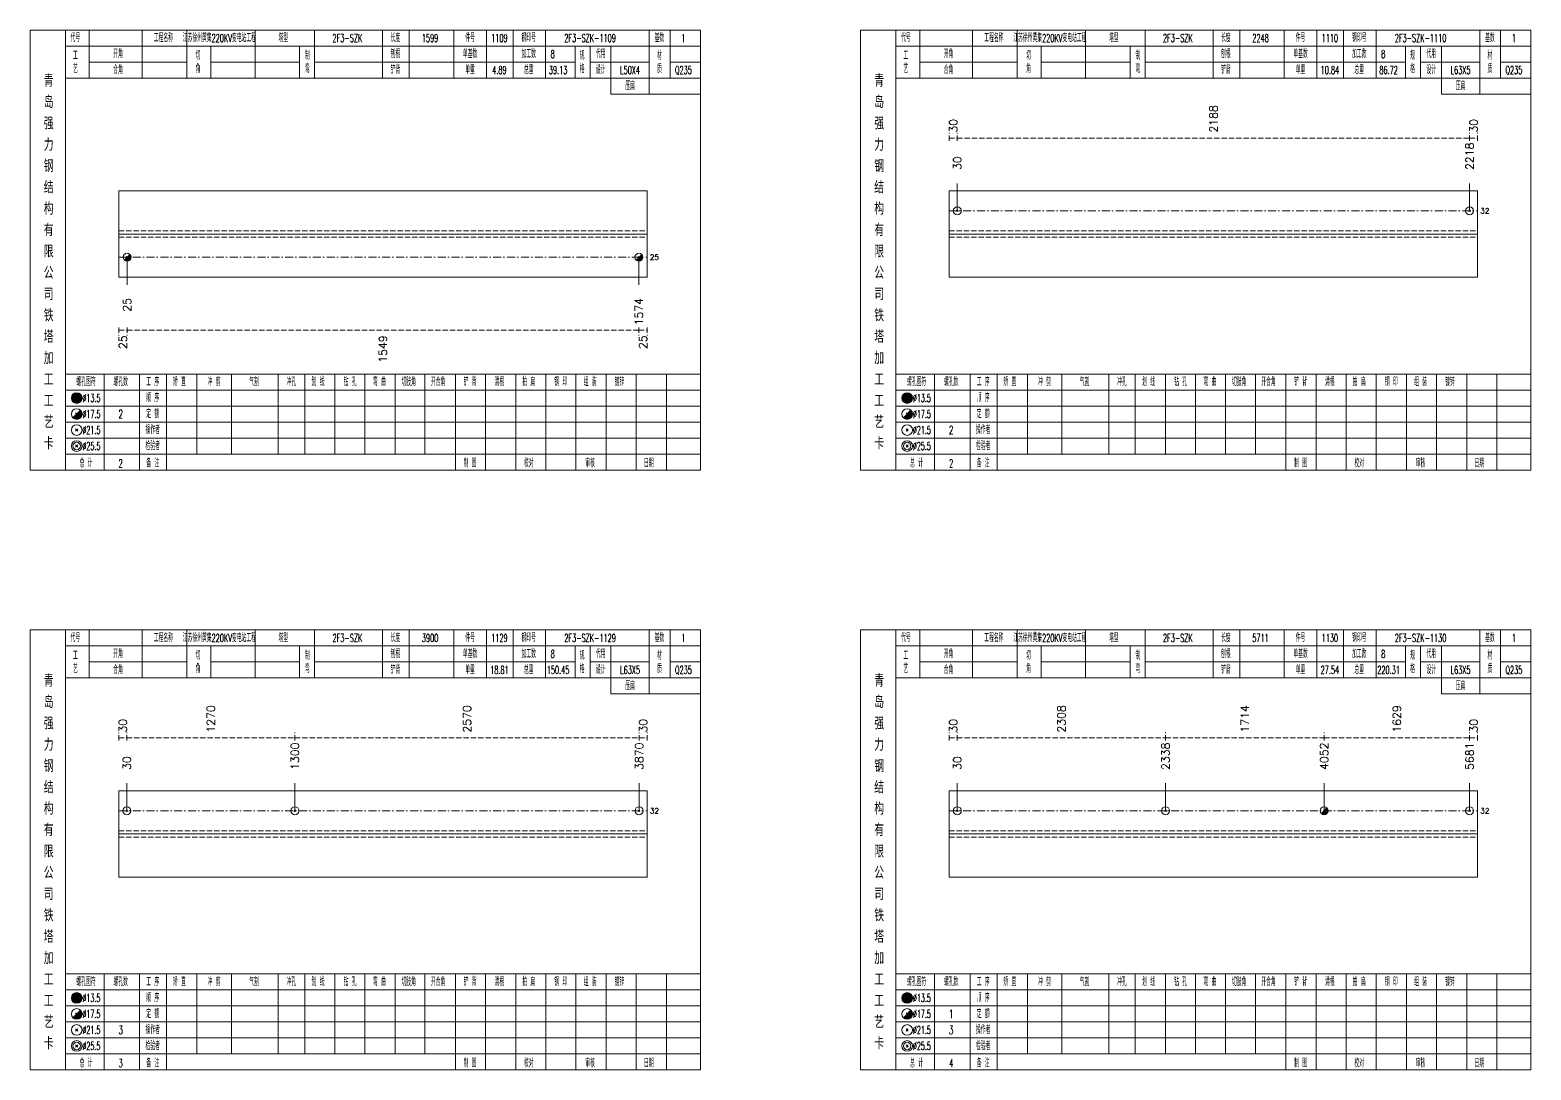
# Model space of a CAD drawing. Extents: x 0 to 4623, y -1159 to 4890.
# Drawn here: x 2814 to 3377, y -934 to -544 of the extents above; entities that cross this region are included whole.
import ezdxf
from ezdxf.enums import TextEntityAlignment as Align

# ---------------------------------------------------------------- set-up
doc = ezdxf.new("R2010")
doc.units = 0
doc.header["$MEASUREMENT"] = 0
doc.linetypes.add('一点画线', pattern=[5.2, 3, -1, 0.2, -1])
doc.linetypes.add('虚线', pattern=[2.75, 2, -0.75])
doc.layers.get('0').update_dxf_attribs({"linetype": 'CONTINUOUS', "lineweight": 25})
for name, color, linetype, lineweight in [('1', 7, 'CONTINUOUS', 25), ('4', 7, 'CONTINUOUS', 25), ('5', 7, 'CONTINUOUS', 25)]:
    doc.layers.add(name, color=color, linetype=linetype, lineweight=lineweight)
doc.styles.get("Standard").update_dxf_attribs({"font": 'simplex.shx', "width": 0.7, "height": 3, "bigfont": 'gbhzfs.shx'})

# ---------------------------------------------------------------- blocks, each defined once
blk = doc.blocks.new('孔21.5')
at = {"layer": '5', "color": 7, "linetype": 'Continuous', "lineweight": 13}
for p, q in [((-0.2, -0.2), (0.2, 0.2)), ((-0.2, 0.2), (0.2, -0.2))]:
    blk.add_line(p, q, dxfattribs=at)
blk.add_circle((0, 0), 1, dxfattribs=at)
blk = doc.blocks.new('孔17.5')
at = {"layer": '5', "color": 7, "linetype": 'Continuous', "lineweight": 13}
for p, q in [((-0.707, -0.707), (0.707, 0.707)), ((-0.2, 0.2), (0.2, -0.2))]:
    blk.add_line(p, q, dxfattribs=at)
blk.add_circle((0, 0), 1, dxfattribs=at)
for radius in [0.9, 0.8, 0.7, 0.6, 0.5, 0.4, 0.3, 0.2, 0.1]:
    blk.add_arc((0, 0), radius, 225, 45, dxfattribs=at)

msp = doc.modelspace()

# ---------------------------------------------------------------- linework, layer by layer
at = {"color": 8, "linetype": '虚线', "lineweight": 9}
for p, q in [((3159.109, -585.011), (3159.109, -582.011)), ((3159.109, -584.011), (3162.109, -584.011)), ((3162.109, -585.011), (3162.109, -582.011)), ((3162.109, -585.011), (3162.109, -582.011)), ((3162.109, -584.011), (3354.209, -584.011)), ((3354.209, -585.011), (3354.209, -582.011)), ((3354.209, -585.011), (3354.209, -582.011)), ((3354.209, -584.011), (3357.209, -584.011)), ((3357.209, -585.011), (3357.209, -582.011)), ((2847.709, -655.011), (2847.709, -658.011)), ((2847.709, -656.011), (2850.807, -656.011)), ((2850.807, -655.011), (2850.807, -658.011)), ((2850.807, -655.011), (2850.807, -658.011)), ((2850.807, -656.011), (3042.712, -656.011)), ((3042.712, -655.011), (3042.712, -658.011)), ((3042.712, -655.011), (3042.712, -658.011)), ((3042.712, -656.011), (3045.809, -656.011)), ((3045.809, -655.011), (3045.809, -658.011)), ((2847.709, -810.011), (2847.709, -807.011)), ((2847.709, -809.011), (2850.709, -809.011)), ((2850.709, -810.011), (2850.709, -807.011)), ((2850.709, -810.011), (2850.709, -807.011)), ((2850.709, -809.011), (2913.743, -809.011)), ((2913.743, -810.011), (2913.743, -807.011)), ((2913.743, -810.011), (2913.743, -807.011)), ((2913.743, -809.011), (3042.809, -809.011)), ((3042.809, -810.011), (3042.809, -807.011)), ((3042.809, -810.011), (3042.809, -807.011)), ((3042.809, -809.011), (3045.809, -809.011)), ((3045.809, -810.011), (3045.809, -807.011)), ((3159.109, -810.011), (3159.109, -807.011)), ((3159.109, -809.011), (3162.109, -809.011)), ((3162.109, -810.011), (3162.109, -807.011)), ((3162.109, -810.011), (3162.109, -807.011)), ((3162.109, -809.011), (3240.209, -809.011)), ((3240.209, -810.011), (3240.209, -807.011)), ((3240.209, -810.011), (3240.209, -807.011)), ((3240.209, -809.011), (3299.663, -809.011)), ((3299.663, -810.011), (3299.663, -807.011)), ((3299.663, -810.011), (3299.663, -807.011)), ((3299.663, -809.011), (3354.209, -809.011)), ((3354.209, -810.011), (3354.209, -807.011)), ((3354.209, -810.011), (3354.209, -807.011)), ((3354.209, -809.011), (3357.209, -809.011)), ((3357.209, -810.011), (3357.209, -807.011))]:
    msp.add_line(p, q, dxfattribs=at)
at = {"color": 7, "linetype": 'Continuous', "lineweight": 13}
for p, q in [((3162.109, -611.32), (3162.109, -601.011)), ((3354.209, -611.32), (3354.209, -601.011)), ((2850.807, -628.711), (2850.807, -639.011)), ((3042.712, -628.711), (3042.712, -639.011)), ((2850.709, -836.32), (2850.709, -826.011)), ((2913.743, -836.32), (2913.743, -826.011)), ((3042.809, -836.32), (3042.809, -826.011)), ((3162.109, -836.32), (3162.109, -826.011)), ((3240.209, -836.32), (3240.209, -826.011)), ((3299.663, -836.32), (3299.663, -826.011)), ((3354.209, -836.32), (3354.209, -826.011))]:
    msp.add_line(p, q, dxfattribs=at)
at = {"color": 7, "linetype": 'Continuous', "lineweight": 18}
for p, q in [((2847.709, -603.811), (2847.709, -636.211)), ((2847.709, -603.811), (3045.809, -603.811)), ((3045.809, -603.811), (3045.809, -636.211)), ((3159.109, -603.82), (3159.109, -636.201)), ((3159.109, -603.82), (3357.209, -603.82)), ((3357.209, -603.82), (3357.209, -636.201)), ((2847.709, -620.011), (3045.809, -620.011)), ((3159.109, -620.011), (3357.209, -620.011)), ((2847.709, -828.82), (2847.709, -861.201)), ((2847.709, -828.82), (3045.809, -828.82)), ((3045.809, -828.82), (3045.809, -861.201)), ((3159.109, -828.82), (3159.109, -861.201)), ((3159.109, -828.82), (3357.209, -828.82)), ((3357.209, -828.82), (3357.209, -861.201)), ((2847.709, -845.011), (3045.809, -845.011)), ((3159.109, -845.011), (3357.209, -845.011))]:
    msp.add_line(p, q, dxfattribs=at)
at = {"color": 3, "linetype": '一点画线', "lineweight": 13}
for p, q in [((3159.109, -611.32), (3357.209, -611.32)), ((2847.709, -628.711), (3045.809, -628.711)), ((2847.709, -836.32), (3045.809, -836.32)), ((3159.109, -836.32), (3357.209, -836.32))]:
    msp.add_line(p, q, dxfattribs=at)
at = {"color": 1, "linetype": '虚线', "lineweight": 18}
for p, q in [((2847.709, -618.811), (3045.809, -618.811)), ((3159.109, -618.82), (3357.209, -618.82)), ((2847.709, -621.211), (3045.809, -621.211)), ((3159.109, -621.201), (3357.209, -621.201)), ((2847.709, -843.82), (3045.809, -843.82)), ((3159.109, -843.82), (3357.209, -843.82)), ((2847.709, -846.201), (3045.809, -846.201)), ((3159.109, -846.201), (3357.209, -846.201))]:
    msp.add_line(p, q, dxfattribs=at)
at = {"layer": '1', "color": 7, "linetype": 'Continuous', "lineweight": 18}
for p, q in [((2847.709, -636.211), (3045.809, -636.211)), ((3159.109, -636.201), (3357.209, -636.201)), ((2847.709, -861.201), (3045.809, -861.201)), ((3159.109, -861.201), (3357.209, -861.201))]:
    msp.add_line(p, q, dxfattribs=at)
at = {"layer": '4', "color": 1, "linetype": 'Continuous', "lineweight": 18}
for p, q in [((2827.709, -708.511), (2827.709, -543.511)), ((2836.609, -561.511), (2836.609, -543.511)), ((2856.409, -561.511), (2856.409, -543.511)), ((2873.209, -561.511), (2873.209, -543.511)), ((2898.809, -561.511), (2898.809, -543.511)), ((2921.109, -561.511), (2921.109, -543.511)), ((2946.609, -561.511), (2946.609, -543.511)), ((2956.609, -561.511), (2956.609, -543.511)), ((2973.309, -561.511), (2973.309, -543.511)), ((2985.509, -561.511), (2985.509, -543.511)), ((2995.509, -561.511), (2995.509, -543.511)), ((3007.709, -561.511), (3007.709, -543.511)), ((3046.609, -567.511), (3046.609, -543.511)), ((3054.409, -561.511), (3054.409, -543.511)), ((3139.109, -708.511), (3139.109, -543.511)), ((3148.009, -561.511), (3148.009, -543.511)), ((3167.809, -561.511), (3167.809, -543.511)), ((3184.609, -561.511), (3184.609, -543.511)), ((3210.209, -561.511), (3210.209, -543.511)), ((3232.509, -561.511), (3232.509, -543.511)), ((3258.009, -561.511), (3258.009, -543.511)), ((3268.009, -561.511), (3268.009, -543.511)), ((3284.709, -561.511), (3284.709, -543.511)), ((3296.909, -561.511), (3296.909, -543.511)), ((3306.909, -561.511), (3306.909, -543.511)), ((3319.109, -561.511), (3319.109, -543.511)), ((3358.009, -567.511), (3358.009, -543.511)), ((3365.809, -561.511), (3365.809, -543.511)), ((2827.709, -549.511), (3065.809, -549.511)), ((2882.209, -561.511), (2882.209, -549.511)), ((2915.509, -561.511), (2915.509, -549.511)), ((3018.809, -561.511), (3018.809, -549.511)), ((3024.409, -561.511), (3024.409, -549.511)), ((3032.209, -567.511), (3032.209, -549.511)), ((3139.109, -549.511), (3377.209, -549.511)), ((3193.609, -561.511), (3193.609, -549.511)), ((3226.909, -561.511), (3226.909, -549.511)), ((3330.209, -561.511), (3330.209, -549.511)), ((3335.809, -561.511), (3335.809, -549.511)), ((3343.609, -567.511), (3343.609, -549.511)), ((2836.609, -555.511), (2873.209, -555.511)), ((2882.209, -555.511), (2915.509, -555.511)), ((2921.109, -555.511), (3018.809, -555.511)), ((3024.409, -555.511), (3046.609, -555.511)), ((3054.409, -555.511), (3065.809, -555.511)), ((3148.009, -555.511), (3184.609, -555.511)), ((3193.609, -555.511), (3226.909, -555.511)), ((3232.509, -555.511), (3330.209, -555.511)), ((3335.809, -555.511), (3358.009, -555.511)), ((3365.809, -555.511), (3377.209, -555.511)), ((2827.709, -561.511), (3065.809, -561.511)), ((3139.109, -561.511), (3377.209, -561.511)), ((3032.209, -567.511), (3065.809, -567.511)), ((3343.609, -567.511), (3377.209, -567.511)), ((2827.709, -672.511), (3065.809, -672.511)), ((2842.209, -708.511), (2842.209, -672.511)), ((2855.509, -708.511), (2855.509, -672.511)), ((2865.609, -708.511), (2865.609, -672.511)), ((2877.009, -702.511), (2877.009, -672.511)), ((2889.909, -702.511), (2889.909, -672.511)), ((2907.509, -702.511), (2907.509, -672.511)), ((2917.409, -702.511), (2917.409, -672.511)), ((2928.709, -702.511), (2928.709, -672.511)), ((2940.009, -702.511), (2940.009, -672.511)), ((2951.309, -702.511), (2951.309, -672.511)), ((2962.509, -702.511), (2962.509, -672.511)), ((2973.909, -702.511), (2973.909, -672.511)), ((2985.209, -702.511), (2985.209, -672.511)), ((2996.509, -702.511), (2996.509, -672.511)), ((3007.809, -702.511), (3007.809, -672.511)), ((3019.109, -702.511), (3019.109, -672.511)), ((3030.409, -702.511), (3030.409, -672.511)), ((3041.709, -702.511), (3041.709, -672.511)), ((3053.009, -702.511), (3053.009, -672.511)), ((3139.109, -672.511), (3377.209, -672.511)), ((3153.609, -708.511), (3153.609, -672.511)), ((3166.909, -708.511), (3166.909, -672.511)), ((3177.009, -708.511), (3177.009, -672.511)), ((3188.409, -702.511), (3188.409, -672.511)), ((3201.309, -702.511), (3201.309, -672.511)), ((3218.909, -702.511), (3218.909, -672.511)), ((3228.809, -702.511), (3228.809, -672.511)), ((3240.109, -702.511), (3240.109, -672.511)), ((3251.409, -702.511), (3251.409, -672.511)), ((3262.709, -702.511), (3262.709, -672.511)), ((3273.909, -702.511), (3273.909, -672.511)), ((3285.309, -702.511), (3285.309, -672.511)), ((3296.609, -702.511), (3296.609, -672.511)), ((3307.909, -702.511), (3307.909, -672.511)), ((3319.209, -702.511), (3319.209, -672.511)), ((3330.509, -702.511), (3330.509, -672.511)), ((3341.809, -702.511), (3341.809, -672.511)), ((3353.109, -702.511), (3353.109, -672.511)), ((3364.409, -702.511), (3364.409, -672.511)), ((2827.709, -678.511), (3065.809, -678.511)), ((3139.109, -678.511), (3377.209, -678.511)), ((2827.709, -684.511), (3065.809, -684.511)), ((3139.109, -684.511), (3377.209, -684.511)), ((2827.709, -690.511), (3065.809, -690.511)), ((3139.109, -690.511), (3377.209, -690.511)), ((2827.709, -696.511), (3065.809, -696.511)), ((3139.109, -696.511), (3377.209, -696.511)), ((2827.709, -702.511), (3065.809, -702.511)), ((2973.909, -708.511), (2973.909, -702.511)), ((2985.209, -708.511), (2985.209, -702.511)), ((2996.509, -708.511), (2996.509, -702.511)), ((3007.809, -708.511), (3007.809, -702.511)), ((3019.109, -708.511), (3019.109, -702.511)), ((3030.409, -708.511), (3030.409, -702.511)), ((3041.709, -708.511), (3041.709, -702.511)), ((3053.009, -708.511), (3053.009, -702.511)), ((3139.109, -702.511), (3377.209, -702.511)), ((3285.309, -708.511), (3285.309, -702.511)), ((3296.609, -708.511), (3296.609, -702.511)), ((3307.909, -708.511), (3307.909, -702.511)), ((3319.209, -708.511), (3319.209, -702.511)), ((3330.509, -708.511), (3330.509, -702.511)), ((3341.809, -708.511), (3341.809, -702.511)), ((3353.109, -708.511), (3353.109, -702.511)), ((3364.409, -708.511), (3364.409, -702.511)), ((2827.709, -933.511), (2827.709, -768.511)), ((2836.609, -786.511), (2836.609, -768.511)), ((2856.409, -786.511), (2856.409, -768.511)), ((2873.209, -786.511), (2873.209, -768.511)), ((2898.809, -786.511), (2898.809, -768.511)), ((2921.109, -786.511), (2921.109, -768.511)), ((2946.609, -786.511), (2946.609, -768.511)), ((2956.609, -786.511), (2956.609, -768.511)), ((2973.309, -786.511), (2973.309, -768.511)), ((2985.509, -786.511), (2985.509, -768.511)), ((2995.509, -786.511), (2995.509, -768.511)), ((3007.709, -786.511), (3007.709, -768.511)), ((3046.609, -792.511), (3046.609, -768.511)), ((3054.409, -786.511), (3054.409, -768.511)), ((3139.109, -933.511), (3139.109, -768.511)), ((3148.009, -786.511), (3148.009, -768.511)), ((3167.809, -786.511), (3167.809, -768.511)), ((3184.609, -786.511), (3184.609, -768.511)), ((3210.209, -786.511), (3210.209, -768.511)), ((3232.509, -786.511), (3232.509, -768.511)), ((3258.009, -786.511), (3258.009, -768.511)), ((3268.009, -786.511), (3268.009, -768.511)), ((3284.709, -786.511), (3284.709, -768.511)), ((3296.909, -786.511), (3296.909, -768.511)), ((3306.909, -786.511), (3306.909, -768.511)), ((3319.109, -786.511), (3319.109, -768.511)), ((3358.009, -792.511), (3358.009, -768.511)), ((3365.809, -786.511), (3365.809, -768.511)), ((2827.709, -774.511), (3065.809, -774.511)), ((2882.209, -786.511), (2882.209, -774.511)), ((2915.509, -786.511), (2915.509, -774.511)), ((3018.809, -786.511), (3018.809, -774.511)), ((3024.409, -786.511), (3024.409, -774.511)), ((3032.209, -792.511), (3032.209, -774.511)), ((3139.109, -774.511), (3377.209, -774.511)), ((3193.609, -786.511), (3193.609, -774.511)), ((3226.909, -786.511), (3226.909, -774.511)), ((3330.209, -786.511), (3330.209, -774.511)), ((3335.809, -786.511), (3335.809, -774.511)), ((3343.609, -792.511), (3343.609, -774.511)), ((2836.609, -780.511), (2873.209, -780.511)), ((2882.209, -780.511), (2915.509, -780.511)), ((2921.109, -780.511), (3018.809, -780.511)), ((3024.409, -780.511), (3046.609, -780.511)), ((3054.409, -780.511), (3065.809, -780.511)), ((3148.009, -780.511), (3184.609, -780.511)), ((3193.609, -780.511), (3226.909, -780.511)), ((3232.509, -780.511), (3330.209, -780.511)), ((3335.809, -780.511), (3358.009, -780.511)), ((3365.809, -780.511), (3377.209, -780.511)), ((2827.709, -786.511), (3065.809, -786.511)), ((3139.109, -786.511), (3377.209, -786.511)), ((3032.209, -792.511), (3065.809, -792.511)), ((3343.609, -792.511), (3377.209, -792.511)), ((2827.709, -897.511), (3065.809, -897.511)), ((2842.209, -933.511), (2842.209, -897.511)), ((2855.509, -933.511), (2855.509, -897.511)), ((2865.609, -933.511), (2865.609, -897.511)), ((2877.009, -927.511), (2877.009, -897.511)), ((2889.909, -927.511), (2889.909, -897.511)), ((2907.509, -927.511), (2907.509, -897.511)), ((2917.409, -927.511), (2917.409, -897.511)), ((2928.709, -927.511), (2928.709, -897.511)), ((2940.009, -927.511), (2940.009, -897.511)), ((2951.309, -927.511), (2951.309, -897.511)), ((2962.509, -927.511), (2962.509, -897.511)), ((2973.909, -927.511), (2973.909, -897.511)), ((2985.209, -927.511), (2985.209, -897.511)), ((2996.509, -927.511), (2996.509, -897.511)), ((3007.809, -927.511), (3007.809, -897.511)), ((3019.109, -927.511), (3019.109, -897.511)), ((3030.409, -927.511), (3030.409, -897.511)), ((3041.709, -927.511), (3041.709, -897.511)), ((3053.009, -927.511), (3053.009, -897.511)), ((3139.109, -897.511), (3377.209, -897.511)), ((3153.609, -933.511), (3153.609, -897.511)), ((3166.909, -933.511), (3166.909, -897.511)), ((3177.009, -933.511), (3177.009, -897.511)), ((3188.409, -927.511), (3188.409, -897.511)), ((3201.309, -927.511), (3201.309, -897.511)), ((3218.909, -927.511), (3218.909, -897.511)), ((3228.809, -927.511), (3228.809, -897.511)), ((3240.109, -927.511), (3240.109, -897.511)), ((3251.409, -927.511), (3251.409, -897.511)), ((3262.709, -927.511), (3262.709, -897.511)), ((3273.909, -927.511), (3273.909, -897.511)), ((3285.309, -927.511), (3285.309, -897.511)), ((3296.609, -927.511), (3296.609, -897.511)), ((3307.909, -927.511), (3307.909, -897.511)), ((3319.209, -927.511), (3319.209, -897.511)), ((3330.509, -927.511), (3330.509, -897.511)), ((3341.809, -927.511), (3341.809, -897.511)), ((3353.109, -927.511), (3353.109, -897.511)), ((3364.409, -927.511), (3364.409, -897.511)), ((2827.709, -903.511), (3065.809, -903.511)), ((3139.109, -903.511), (3377.209, -903.511)), ((2827.709, -909.511), (3065.809, -909.511)), ((3139.109, -909.511), (3377.209, -909.511)), ((2827.709, -915.511), (3065.809, -915.511)), ((3139.109, -915.511), (3377.209, -915.511)), ((2827.709, -921.511), (3065.809, -921.511)), ((3139.109, -921.511), (3377.209, -921.511)), ((2827.709, -927.511), (3065.809, -927.511)), ((2973.909, -933.511), (2973.909, -927.511)), ((2985.209, -933.511), (2985.209, -927.511)), ((2996.509, -933.511), (2996.509, -927.511)), ((3007.809, -933.511), (3007.809, -927.511)), ((3019.109, -933.511), (3019.109, -927.511)), ((3030.409, -933.511), (3030.409, -927.511)), ((3041.709, -933.511), (3041.709, -927.511)), ((3053.009, -933.511), (3053.009, -927.511)), ((3139.109, -927.511), (3377.209, -927.511)), ((3285.309, -933.511), (3285.309, -927.511)), ((3296.609, -933.511), (3296.609, -927.511)), ((3307.909, -933.511), (3307.909, -927.511)), ((3319.209, -933.511), (3319.209, -927.511)), ((3330.509, -933.511), (3330.509, -927.511)), ((3341.809, -933.511), (3341.809, -927.511)), ((3353.109, -933.511), (3353.109, -927.511)), ((3364.409, -933.511), (3364.409, -927.511))]:
    msp.add_line(p, q, dxfattribs=at)
at = {"layer": '4', "color": 7, "linetype": 'Continuous', "lineweight": 13}
for p, q in [((2830.495, -688.925), (2833.323, -686.097)), ((2831.709, -681.711), (2832.109, -681.311)), ((2832.109, -681.711), (2831.709, -681.311)), ((3141.895, -688.925), (3144.723, -686.097)), ((3143.109, -681.711), (3143.509, -681.311)), ((3143.509, -681.711), (3143.109, -681.311)), ((2831.509, -687.111), (2832.309, -687.911)), ((3142.909, -687.111), (3143.709, -687.911)), ((2831.509, -693.911), (2832.309, -693.111)), ((2831.509, -693.111), (2832.309, -693.911)), ((3142.909, -693.911), (3143.709, -693.111)), ((3142.909, -693.111), (3143.709, -693.911)), ((2831.509, -699.911), (2832.309, -699.111)), ((2831.509, -699.111), (2832.309, -699.911)), ((3142.909, -699.911), (3143.709, -699.111)), ((3142.909, -699.111), (3143.709, -699.911)), ((2830.495, -913.925), (2833.323, -911.097)), ((2831.709, -906.711), (2832.109, -906.311)), ((2832.109, -906.711), (2831.709, -906.311)), ((3141.895, -913.925), (3144.723, -911.097)), ((3143.109, -906.711), (3143.509, -906.311)), ((3143.509, -906.711), (3143.109, -906.311)), ((2831.509, -912.111), (2832.309, -912.911)), ((3142.909, -912.111), (3143.709, -912.911)), ((2831.509, -918.911), (2832.309, -918.111)), ((2831.509, -918.111), (2832.309, -918.911)), ((3142.909, -918.911), (3143.709, -918.111)), ((3142.909, -918.111), (3143.709, -918.911)), ((2831.509, -924.911), (2832.309, -924.111)), ((2831.509, -924.111), (2832.309, -924.911)), ((3142.909, -924.911), (3143.709, -924.111)), ((3142.909, -924.111), (3143.709, -924.911))]:
    msp.add_line(p, q, dxfattribs=at)
at = {"layer": '4', "color": 1, "linetype": 'Continuous', "lineweight": 18}
for points in [[(2814.409, -543.511), (2814.409, -708.511), (3065.809, -708.511), (3065.809, -543.511)], [(3125.809, -543.511), (3125.809, -708.511), (3377.209, -708.511), (3377.209, -543.511)], [(2814.409, -768.511), (2814.409, -933.511), (3065.809, -933.511), (3065.809, -768.511)], [(3125.809, -768.511), (3125.809, -933.511), (3377.209, -933.511), (3377.209, -768.511)]]:
    msp.add_lwpolyline(points, close=True, dxfattribs=at)
at = {"layer": '4', "color": 7, "linetype": 'Continuous', "lineweight": 13}
for centre, radius in [((2831.909, -681.511), 2), ((2831.909, -681.511), 1.8), ((2831.909, -681.511), 1.6), ((2831.909, -681.511), 1.4), ((2831.909, -681.511), 1.2), ((2831.909, -681.511), 1), ((2831.909, -681.511), 0.8), ((2831.909, -681.511), 0.6), ((3143.309, -681.511), 2), ((3143.309, -681.511), 1.8), ((3143.309, -681.511), 1.6), ((3143.309, -681.511), 1.4), ((3143.309, -681.511), 1.2), ((3143.309, -681.511), 1), ((3143.309, -681.511), 0.8), ((3143.309, -681.511), 0.6), ((2831.909, -687.511), 2), ((2831.909, -681.511), 0.4), ((2831.909, -681.511), 0.2), ((3143.309, -687.511), 2), ((3143.309, -681.511), 0.4), ((3143.309, -681.511), 0.2), ((2831.909, -693.511), 2), ((3143.309, -693.511), 2), ((2831.909, -699.511), 2), ((3143.309, -699.511), 2), ((2831.909, -699.511), 1.4), ((3143.309, -699.511), 1.4), ((2831.909, -906.511), 2), ((2831.909, -906.511), 1.8), ((2831.909, -906.511), 1.6), ((2831.909, -906.511), 1.4), ((2831.909, -906.511), 1.2), ((2831.909, -906.511), 1), ((2831.909, -906.511), 0.8), ((2831.909, -906.511), 0.6), ((3143.309, -906.511), 2), ((3143.309, -906.511), 1.8), ((3143.309, -906.511), 1.6), ((3143.309, -906.511), 1.4), ((3143.309, -906.511), 1.2), ((3143.309, -906.511), 1), ((3143.309, -906.511), 0.8), ((3143.309, -906.511), 0.6), ((2831.909, -912.511), 2), ((2831.909, -906.511), 0.4), ((2831.909, -906.511), 0.2), ((3143.309, -912.511), 2), ((3143.309, -906.511), 0.4), ((3143.309, -906.511), 0.2), ((2831.909, -918.511), 2), ((3143.309, -918.511), 2), ((2831.909, -924.511), 2), ((3143.309, -924.511), 2), ((2831.909, -924.511), 1.4), ((3143.309, -924.511), 1.4)]:
    msp.add_circle(centre, radius, dxfattribs=at)
for centre, radius in [((2831.909, -687.511), 1.8), ((2831.909, -687.511), 1.6), ((2831.909, -687.511), 1.4), ((3143.309, -687.511), 1.8), ((3143.309, -687.511), 1.6), ((3143.309, -687.511), 1.4), ((2831.909, -687.511), 1.2), ((2831.909, -687.511), 1), ((2831.909, -687.511), 0.8), ((2831.909, -687.511), 0.6), ((2831.909, -687.511), 0.4), ((2831.909, -687.511), 0.2), ((3143.309, -687.511), 1.2), ((3143.309, -687.511), 1), ((3143.309, -687.511), 0.8), ((3143.309, -687.511), 0.6), ((3143.309, -687.511), 0.4), ((3143.309, -687.511), 0.2), ((2831.909, -912.511), 1.8), ((2831.909, -912.511), 1.6), ((2831.909, -912.511), 1.4), ((2831.909, -912.511), 1.2), ((3143.309, -912.511), 1.8), ((3143.309, -912.511), 1.6), ((3143.309, -912.511), 1.4), ((3143.309, -912.511), 1.2), ((2831.909, -912.511), 1), ((2831.909, -912.511), 0.8), ((2831.909, -912.511), 0.6), ((2831.909, -912.511), 0.4), ((2831.909, -912.511), 0.2), ((3143.309, -912.511), 1), ((3143.309, -912.511), 0.8), ((3143.309, -912.511), 0.6), ((3143.309, -912.511), 0.4), ((3143.309, -912.511), 0.2)]:
    msp.add_arc(centre, radius, 225, 45, dxfattribs=at)

# ---------------------------------------------------------------- block references
at = {"color": 7, "linetype": 'Continuous', "lineweight": 13, "xscale": 1.5, "yscale": 1.5, "zscale": 1.5}
for name, p in [('孔21.5', (3162.109, -611.32)), ('孔21.5', (3354.209, -611.32)), ('孔21.5', (2850.709, -836.32)), ('孔21.5', (2913.743, -836.32)), ('孔21.5', (3042.809, -836.32)), ('孔21.5', (3162.109, -836.32)), ('孔21.5', (3240.209, -836.32)), ('孔17.5', (3299.663, -836.32)), ('孔21.5', (3354.209, -836.32))]:
    msp.add_blockref(name, p, dxfattribs=at)
at = {"layer": '1', "color": 7, "linetype": 'Continuous', "lineweight": 13, "xscale": 1.5, "yscale": 1.5, "zscale": 1.5}
for p in [(2850.807, -628.711), (3042.712, -628.711)]:
    msp.add_blockref('孔17.5', p, dxfattribs=at)

# ---------------------------------------------------------------- texts
at = {"color": 8, "linetype": 'Continuous', "lineweight": 9}
for s, p in [('2188', (3258.159, -582.011)), ('30', (3160.609, -582.011)), ('30', (3355.709, -582.011)), ('1270', (2882.226, -807.011)), ('2570', (2978.276, -807.011)), ('2308', (3201.159, -807.011)), ('1714', (3269.936, -807.011)), ('1629', (3326.936, -807.011)), ('30', (2849.209, -807.011)), ('30', (3044.309, -807.011)), ('30', (3160.609, -807.011)), ('30', (3355.709, -807.011))]:
    msp.add_text(s, height=3, rotation=90, dxfattribs=at).set_placement(p, align=Align.MIDDLE_LEFT)
at = {"color": 7, "linetype": 'Continuous', "lineweight": 13}
for s, p in [('2218', (3354.209, -596.011)), ('30', (3162.109, -596.011)), ('1300', (2913.743, -821.011)), ('3870', (3042.809, -821.011)), ('2338', (3240.209, -821.011)), ('4052', (3299.663, -821.011)), ('5681', (3354.209, -821.011)), ('30', (2850.709, -821.011)), ('30', (3162.109, -821.011))]:
    msp.add_text(s, height=3, rotation=90, dxfattribs=at).set_placement(p, align=Align.MIDDLE_LEFT)
for s, p in [('32', (3358.209, -611.32)), ('25', (3046.809, -628.711)), ('32', (3046.809, -836.32)), ('32', (3358.209, -836.32))]:
    msp.add_text(s, height=2, dxfattribs=at).set_placement(p, align=Align.MIDDLE_LEFT)
at = {"color": 8, "linetype": 'Continuous', "lineweight": 9}
for s, p in [('25', (2849.258, -658.011)), ('25', (3044.261, -658.011)), ('1549', (2946.759, -658.011))]:
    msp.add_text(s, height=3, rotation=90, dxfattribs=at).set_placement(p, align=Align.MIDDLE_RIGHT)
at = {"layer": '1', "color": 7, "linetype": 'Continuous', "lineweight": 13}
for s, p in [('25', (2850.807, -644.011)), ('1574', (3042.712, -644.011))]:
    msp.add_text(s, height=3, rotation=90, dxfattribs=at).set_placement(p, align=Align.MIDDLE_RIGHT)
at = {"layer": '4', "color": 1, "linetype": 'Continuous', "lineweight": 13}
for s, height, width, p in [('代号', 3, 0.6, (2831.409, -546.511)), ('工程名称', 3, 0.6, (2864.409, -546.511)), ('江苏徐州黄集220KV变电站工程', 3, 0.6, (2885.409, -546.511)), ('塔型', 3, 0.6, (2909.409, -546.511)), ('2F3-SZK', 3, 0.6, (2933.409, -546.511)), ('长度', 3, 0.6, (2951.409, -546.511)), ('1599', 3, 0.6, (2964.409, -546.511)), ('件号', 3, 0.6, (2979.409, -546.511)), ('1109', 3, 0.6, (2990.409, -546.511)), ('钢印号', 3, 0.6, (3001.409, -546.511)), ('2F3-SZK-1109', 3, 0.6, (3024.409, -546.511)), ('基数', 3, 0.6, (3050.409, -546.511)), ('1', 3, 0.6, (3059.409, -546.511)), ('代号', 3, 0.6, (3142.809, -546.511)), ('工程名称', 3, 0.6, (3175.809, -546.511)), ('江苏徐州黄集220KV变电站工程', 3, 0.6, (3196.809, -546.511)), ('塔型', 3, 0.6, (3220.809, -546.511)), ('2F3-SZK', 3, 0.6, (3244.809, -546.511)), ('长度', 3, 0.6, (3262.809, -546.511)), ('2248', 3, 0.6, (3275.809, -546.511)), ('件号', 3, 0.6, (3290.809, -546.511)), ('1110', 3, 0.6, (3301.809, -546.511)), ('钢印号', 3, 0.6, (3312.809, -546.511)), ('2F3-SZK-1110', 3, 0.6, (3335.809, -546.511)), ('基数', 3, 0.6, (3361.809, -546.511)), ('1', 3, 0.6, (3370.809, -546.511)), ('开角', 3, 0.6, (2847.409, -552.511)), ('切', 3, 0.6, (2877.409, -553.111)), ('制', 3, 0.6, (2918.409, -553.111)), ('刨根', 3, 0.6, (2951.409, -552.511)), ('单基数', 3, 0.6, (2979.409, -552.511)), ('加工数', 3, 0.6, (3001.409, -552.511)), ('8', 3, 0.6, (3010.409, -552.511)), ('规', 3, 0.6, (3021.409, -553.111)), ('代用', 3, 0.6, (3028.409, -552.511)), ('材', 3, 0.6, (3050.409, -553.111)), ('开角', 3, 0.6, (3158.809, -552.511)), ('切', 3, 0.6, (3188.809, -553.111)), ('制', 3, 0.6, (3229.809, -553.111)), ('刨根', 3, 0.6, (3262.809, -552.511)), ('单基数', 3, 0.6, (3290.809, -552.511)), ('加工数', 3, 0.6, (3312.809, -552.511)), ('8', 3, 0.6, (3321.809, -552.511)), ('规', 3, 0.6, (3332.809, -553.111)), ('代用', 3, 0.6, (3339.809, -552.511)), ('材', 3, 0.6, (3361.809, -553.111)), ('工', 3, 0.6, (2831.409, -553.111)), ('艺', 3, 0.6, (2831.409, -558.111)), ('合角', 3, 0.6, (2847.409, -558.511)), ('角', 3, 0.6, (2877.409, -558.111)), ('弯', 3, 0.6, (2918.409, -558.111)), ('铲背', 3, 0.6, (2951.409, -558.511)), ('单重', 3, 0.6, (2979.409, -558.511)), ('4.89', 3, 0.6, (2990.409, -558.511)), ('总重', 3, 0.6, (3001.409, -558.511)), ('39.13', 3, 0.6, (3012.409, -558.511)), ('格', 3, 0.6, (3021.409, -558.111)), ('设计', 3, 0.6, (3028.409, -558.511)), ('L50X4', 3, 0.6, (3039.409, -558.511)), ('质', 3, 0.6, (3050.409, -558.111)), ('Q235', 3, 0.6, (3059.409, -558.511)), ('工', 3, 0.6, (3142.809, -553.111)), ('艺', 3, 0.6, (3142.809, -558.111)), ('合角', 3, 0.6, (3158.809, -558.511)), ('角', 3, 0.6, (3188.809, -558.111)), ('弯', 3, 0.6, (3229.809, -558.111)), ('铲背', 3, 0.6, (3262.809, -558.511)), ('单重', 3, 0.6, (3290.809, -558.511)), ('10.84', 3, 0.6, (3301.809, -558.511)), ('总重', 3, 0.6, (3312.809, -558.511)), ('86.72', 3, 0.6, (3323.809, -558.511)), ('格', 3, 0.6, (3332.809, -558.111)), ('设计', 3, 0.6, (3339.809, -558.511)), ('L63X5', 3, 0.6, (3350.809, -558.511)), ('质', 3, 0.6, (3361.809, -558.111)), ('Q235', 3, 0.6, (3370.809, -558.511)), ('青', 4.6, 0.8, (2821.409, -562.511)), ('压扁', 3, 0.6, (3039.409, -564.511)), ('青', 4.6, 0.8, (3132.809, -562.511)), ('压扁', 3, 0.6, (3350.809, -564.511)), ('岛', 4.6, 0.8, (2821.409, -570.511)), ('岛', 4.6, 0.8, (3132.809, -570.511)), ('强', 4.6, 0.8, (2821.409, -578.511)), ('强', 4.6, 0.8, (3132.809, -578.511)), ('力', 4.6, 0.8, (2821.409, -586.511)), ('力', 4.6, 0.8, (3132.809, -586.511)), ('钢', 4.6, 0.8, (2821.409, -594.511)), ('钢', 4.6, 0.8, (3132.809, -594.511)), ('结', 4.6, 0.8, (2821.409, -602.511)), ('结', 4.6, 0.8, (3132.809, -602.511)), ('构', 4.6, 0.8, (2821.409, -610.511)), ('构', 4.6, 0.8, (3132.809, -610.511)), ('有', 4.6, 0.8, (2821.409, -618.511)), ('有', 4.6, 0.8, (3132.809, -618.511)), ('限', 4.6, 0.8, (2821.409, -626.511)), ('限', 4.6, 0.8, (3132.809, -626.511)), ('公', 4.6, 0.8, (2821.409, -634.511)), ('公', 4.6, 0.8, (3132.809, -634.511)), ('司', 4.6, 0.8, (2821.409, -642.511)), ('司', 4.6, 0.8, (3132.809, -642.511)), ('铁', 4.6, 0.8, (2821.409, -650.511)), ('铁', 4.6, 0.8, (3132.809, -650.511)), ('塔', 4.6, 0.8, (2821.409, -658.511)), ('塔', 4.6, 0.8, (3132.809, -658.511)), ('加', 4.6, 0.8, (2821.409, -666.511)), ('加', 4.6, 0.8, (3132.809, -666.511)), ('工', 4.6, 0.8, (2821.409, -674.511)), ('螺孔图符', 3, 0.6, (2835.409, -675.511)), ('螺孔数', 3, 0.6, (2848.409, -675.511)), ('工 序', 3, 0.6, (2860.409, -675.511)), ('矫 直', 3, 0.6, (2870.409, -675.511)), ('冲 剪', 3, 0.6, (2883.409, -675.511)), ('气割', 3, 0.6, (2898.409, -675.511)), ('冲孔', 3, 0.6, (2912.409, -675.511)), ('划 线', 3, 0.6, (2922.409, -675.511)), ('钻 孔', 3, 0.6, (2934.409, -675.511)), ('弯 曲', 3, 0.6, (2945.409, -675.511)), ('切肢角', 3, 0.6, (2956.409, -675.511)), ('开合角', 3, 0.6, (2967.409, -675.511)), ('铲 背', 3, 0.6, (2979.409, -675.511)), ('清根', 3, 0.6, (2990.409, -675.511)), ('拍 扁', 3, 0.6, (3001.409, -675.511)), ('钢 印', 3, 0.6, (3013.409, -675.511)), ('组 装', 3, 0.6, (3024.409, -675.511)), ('镀锌', 3, 0.6, (3035.409, -675.511)), ('工', 4.6, 0.8, (3132.809, -674.511)), ('螺孔图符', 3, 0.6, (3146.809, -675.511)), ('螺孔数', 3, 0.6, (3159.809, -675.511)), ('工 序', 3, 0.6, (3171.809, -675.511)), ('矫 直', 3, 0.6, (3181.809, -675.511)), ('冲 剪', 3, 0.6, (3194.809, -675.511)), ('气割', 3, 0.6, (3209.809, -675.511)), ('冲孔', 3, 0.6, (3223.809, -675.511)), ('划 线', 3, 0.6, (3233.809, -675.511)), ('钻 孔', 3, 0.6, (3245.809, -675.511)), ('弯 曲', 3, 0.6, (3256.809, -675.511)), ('切肢角', 3, 0.6, (3267.809, -675.511)), ('开合角', 3, 0.6, (3278.809, -675.511)), ('铲 背', 3, 0.6, (3290.809, -675.511)), ('清根', 3, 0.6, (3301.809, -675.511)), ('拍 扁', 3, 0.6, (3312.809, -675.511)), ('钢 印', 3, 0.6, (3324.809, -675.511)), ('组 装', 3, 0.6, (3335.809, -675.511)), ('镀锌', 3, 0.6, (3346.809, -675.511)), ('工', 4.6, 0.8, (2821.409, -682.511)), ('%%C13.5', 3, 0.5, (2837.409, -681.511)), ('顺 序', 3, 0.6, (2860.409, -681.511)), ('工', 4.6, 0.8, (3132.809, -682.511)), ('%%C13.5', 3, 0.5, (3148.809, -681.511)), ('顺 序', 3, 0.6, (3171.809, -681.511)), ('%%C17.5', 3, 0.5, (2837.409, -687.511)), ('2', 3.2, 0.6, (2848.409, -687.511)), ('定 额', 3, 0.6, (2860.409, -687.511)), ('%%C17.5', 3, 0.5, (3148.809, -687.511)), ('定 额', 3, 0.6, (3171.809, -687.511)), ('艺', 4.6, 0.8, (2821.409, -690.511)), ('%%C21.5', 3, 0.5, (2837.409, -693.511)), ('操作者', 3, 0.6, (2860.409, -693.511)), ('艺', 4.6, 0.8, (3132.809, -690.511)), ('%%C21.5', 3, 0.5, (3148.809, -693.511)), ('2', 3.2, 0.6, (3159.809, -693.511)), ('操作者', 3, 0.6, (3171.809, -693.511)), ('卡', 4.6, 0.8, (2821.409, -698.511)), ('检验者', 3, 0.6, (2860.409, -699.511)), ('卡', 4.6, 0.8, (3132.809, -698.511)), ('检验者', 3, 0.6, (3171.809, -699.511)), ('%%C25.5', 3, 0.5, (2837.409, -699.511)), ('%%C25.5', 3, 0.5, (3148.809, -699.511)), ('总 计', 3, 0.6, (2835.409, -706.011)), ('2', 3, 0.6, (2848.409, -706.011)), ('备 注', 3, 0.6, (2860.409, -706.011)), ('制 图', 3, 0.6, (2979.409, -706.011)), ('校对', 3, 0.6, (3001.409, -706.011)), ('审核', 3, 0.6, (3024.409, -706.011)), ('日期', 3, 0.6, (3046.409, -706.011)), ('总 计', 3, 0.6, (3146.809, -706.011)), ('2', 3, 0.6, (3159.809, -706.011)), ('备 注', 3, 0.6, (3171.809, -706.011)), ('制 图', 3, 0.6, (3290.809, -706.011)), ('校对', 3, 0.6, (3312.809, -706.011)), ('审核', 3, 0.6, (3335.809, -706.011)), ('日期', 3, 0.6, (3357.809, -706.011)), ('代号', 3, 0.6, (2831.409, -771.511)), ('工程名称', 3, 0.6, (2864.409, -771.511)), ('江苏徐州黄集220KV变电站工程', 3, 0.6, (2885.409, -771.511)), ('塔型', 3, 0.6, (2909.409, -771.511)), ('2F3-SZK', 3, 0.6, (2933.409, -771.511)), ('长度', 3, 0.6, (2951.409, -771.511)), ('3900', 3, 0.6, (2964.409, -771.511)), ('件号', 3, 0.6, (2979.409, -771.511)), ('1129', 3, 0.6, (2990.409, -771.511)), ('钢印号', 3, 0.6, (3001.409, -771.511)), ('2F3-SZK-1129', 3, 0.6, (3024.409, -771.511)), ('基数', 3, 0.6, (3050.409, -771.511)), ('1', 3, 0.6, (3059.409, -771.511)), ('代号', 3, 0.6, (3142.809, -771.511)), ('工程名称', 3, 0.6, (3175.809, -771.511)), ('江苏徐州黄集220KV变电站工程', 3, 0.6, (3196.809, -771.511)), ('塔型', 3, 0.6, (3220.809, -771.511)), ('2F3-SZK', 3, 0.6, (3244.809, -771.511)), ('长度', 3, 0.6, (3262.809, -771.511)), ('5711', 3, 0.6, (3275.809, -771.511)), ('件号', 3, 0.6, (3290.809, -771.511)), ('1130', 3, 0.6, (3301.809, -771.511)), ('钢印号', 3, 0.6, (3312.809, -771.511)), ('2F3-SZK-1130', 3, 0.6, (3335.809, -771.511)), ('基数', 3, 0.6, (3361.809, -771.511)), ('1', 3, 0.6, (3370.809, -771.511)), ('开角', 3, 0.6, (2847.409, -777.511)), ('切', 3, 0.6, (2877.409, -778.111)), ('制', 3, 0.6, (2918.409, -778.111)), ('刨根', 3, 0.6, (2951.409, -777.511)), ('单基数', 3, 0.6, (2979.409, -777.511)), ('加工数', 3, 0.6, (3001.409, -777.511)), ('8', 3, 0.6, (3010.409, -777.511)), ('规', 3, 0.6, (3021.409, -778.111)), ('代用', 3, 0.6, (3028.409, -777.511)), ('材', 3, 0.6, (3050.409, -778.111)), ('开角', 3, 0.6, (3158.809, -777.511)), ('切', 3, 0.6, (3188.809, -778.111)), ('制', 3, 0.6, (3229.809, -778.111)), ('刨根', 3, 0.6, (3262.809, -777.511)), ('单基数', 3, 0.6, (3290.809, -777.511)), ('加工数', 3, 0.6, (3312.809, -777.511)), ('8', 3, 0.6, (3321.809, -777.511)), ('规', 3, 0.6, (3332.809, -778.111)), ('代用', 3, 0.6, (3339.809, -777.511)), ('材', 3, 0.6, (3361.809, -778.111)), ('工', 3, 0.6, (2831.409, -778.111)), ('艺', 3, 0.6, (2831.409, -783.111)), ('合角', 3, 0.6, (2847.409, -783.511)), ('角', 3, 0.6, (2877.409, -783.111)), ('弯', 3, 0.6, (2918.409, -783.111)), ('铲背', 3, 0.6, (2951.409, -783.511)), ('单重', 3, 0.6, (2979.409, -783.511)), ('18.81', 3, 0.6, (2990.409, -783.511)), ('总重', 3, 0.6, (3001.409, -783.511)), ('150.45', 3, 0.6, (3012.409, -783.511)), ('格', 3, 0.6, (3021.409, -783.111)), ('设计', 3, 0.6, (3028.409, -783.511)), ('L63X5', 3, 0.6, (3039.409, -783.511)), ('质', 3, 0.6, (3050.409, -783.111)), ('Q235', 3, 0.6, (3059.409, -783.511)), ('工', 3, 0.6, (3142.809, -778.111)), ('艺', 3, 0.6, (3142.809, -783.111)), ('合角', 3, 0.6, (3158.809, -783.511)), ('角', 3, 0.6, (3188.809, -783.111)), ('弯', 3, 0.6, (3229.809, -783.111)), ('铲背', 3, 0.6, (3262.809, -783.511)), ('单重', 3, 0.6, (3290.809, -783.511)), ('27.54', 3, 0.6, (3301.809, -783.511)), ('总重', 3, 0.6, (3312.809, -783.511)), ('220.31', 3, 0.6, (3323.809, -783.511)), ('格', 3, 0.6, (3332.809, -783.111)), ('设计', 3, 0.6, (3339.809, -783.511)), ('L63X5', 3, 0.6, (3350.809, -783.511)), ('质', 3, 0.6, (3361.809, -783.111)), ('Q235', 3, 0.6, (3370.809, -783.511)), ('青', 4.6, 0.8, (2821.409, -787.511)), ('压扁', 3, 0.6, (3039.409, -789.511)), ('青', 4.6, 0.8, (3132.809, -787.511)), ('压扁', 3, 0.6, (3350.809, -789.511)), ('岛', 4.6, 0.8, (2821.409, -795.511)), ('岛', 4.6, 0.8, (3132.809, -795.511)), ('强', 4.6, 0.8, (2821.409, -803.511)), ('强', 4.6, 0.8, (3132.809, -803.511)), ('力', 4.6, 0.8, (2821.409, -811.511)), ('力', 4.6, 0.8, (3132.809, -811.511)), ('钢', 4.6, 0.8, (2821.409, -819.511)), ('钢', 4.6, 0.8, (3132.809, -819.511)), ('结', 4.6, 0.8, (2821.409, -827.511)), ('结', 4.6, 0.8, (3132.809, -827.511)), ('构', 4.6, 0.8, (2821.409, -835.511)), ('构', 4.6, 0.8, (3132.809, -835.511)), ('有', 4.6, 0.8, (2821.409, -843.511)), ('有', 4.6, 0.8, (3132.809, -843.511)), ('限', 4.6, 0.8, (2821.409, -851.511)), ('限', 4.6, 0.8, (3132.809, -851.511)), ('公', 4.6, 0.8, (2821.409, -859.511)), ('公', 4.6, 0.8, (3132.809, -859.511)), ('司', 4.6, 0.8, (2821.409, -867.511)), ('司', 4.6, 0.8, (3132.809, -867.511)), ('铁', 4.6, 0.8, (2821.409, -875.511)), ('铁', 4.6, 0.8, (3132.809, -875.511)), ('塔', 4.6, 0.8, (2821.409, -883.511)), ('塔', 4.6, 0.8, (3132.809, -883.511)), ('加', 4.6, 0.8, (2821.409, -891.511)), ('加', 4.6, 0.8, (3132.809, -891.511)), ('工', 4.6, 0.8, (2821.409, -899.511)), ('螺孔图符', 3, 0.6, (2835.409, -900.511)), ('螺孔数', 3, 0.6, (2848.409, -900.511)), ('工 序', 3, 0.6, (2860.409, -900.511)), ('矫 直', 3, 0.6, (2870.409, -900.511)), ('冲 剪', 3, 0.6, (2883.409, -900.511)), ('气割', 3, 0.6, (2898.409, -900.511)), ('冲孔', 3, 0.6, (2912.409, -900.511)), ('划 线', 3, 0.6, (2922.409, -900.511)), ('钻 孔', 3, 0.6, (2934.409, -900.511)), ('弯 曲', 3, 0.6, (2945.409, -900.511)), ('切肢角', 3, 0.6, (2956.409, -900.511)), ('开合角', 3, 0.6, (2967.409, -900.511)), ('铲 背', 3, 0.6, (2979.409, -900.511)), ('清根', 3, 0.6, (2990.409, -900.511)), ('拍 扁', 3, 0.6, (3001.409, -900.511)), ('钢 印', 3, 0.6, (3013.409, -900.511)), ('组 装', 3, 0.6, (3024.409, -900.511)), ('镀锌', 3, 0.6, (3035.409, -900.511)), ('工', 4.6, 0.8, (3132.809, -899.511)), ('螺孔图符', 3, 0.6, (3146.809, -900.511)), ('螺孔数', 3, 0.6, (3159.809, -900.511)), ('工 序', 3, 0.6, (3171.809, -900.511)), ('矫 直', 3, 0.6, (3181.809, -900.511)), ('冲 剪', 3, 0.6, (3194.809, -900.511)), ('气割', 3, 0.6, (3209.809, -900.511)), ('冲孔', 3, 0.6, (3223.809, -900.511)), ('划 线', 3, 0.6, (3233.809, -900.511)), ('钻 孔', 3, 0.6, (3245.809, -900.511)), ('弯 曲', 3, 0.6, (3256.809, -900.511)), ('切肢角', 3, 0.6, (3267.809, -900.511)), ('开合角', 3, 0.6, (3278.809, -900.511)), ('铲 背', 3, 0.6, (3290.809, -900.511)), ('清根', 3, 0.6, (3301.809, -900.511)), ('拍 扁', 3, 0.6, (3312.809, -900.511)), ('钢 印', 3, 0.6, (3324.809, -900.511)), ('组 装', 3, 0.6, (3335.809, -900.511)), ('镀锌', 3, 0.6, (3346.809, -900.511)), ('工', 4.6, 0.8, (2821.409, -907.511)), ('%%C13.5', 3, 0.5, (2837.409, -906.511)), ('顺 序', 3, 0.6, (2860.409, -906.511)), ('工', 4.6, 0.8, (3132.809, -907.511)), ('%%C13.5', 3, 0.5, (3148.809, -906.511)), ('顺 序', 3, 0.6, (3171.809, -906.511)), ('%%C17.5', 3, 0.5, (2837.409, -912.511)), ('定 额', 3, 0.6, (2860.409, -912.511)), ('%%C17.5', 3, 0.5, (3148.809, -912.511)), ('1', 3.2, 0.6, (3159.809, -912.511)), ('定 额', 3, 0.6, (3171.809, -912.511)), ('艺', 4.6, 0.8, (2821.409, -915.511)), ('%%C21.5', 3, 0.5, (2837.409, -918.511)), ('3', 3.2, 0.6, (2848.409, -918.511)), ('操作者', 3, 0.6, (2860.409, -918.511)), ('艺', 4.6, 0.8, (3132.809, -915.511)), ('%%C21.5', 3, 0.5, (3148.809, -918.511)), ('3', 3.2, 0.6, (3159.809, -918.511)), ('操作者', 3, 0.6, (3171.809, -918.511)), ('卡', 4.6, 0.8, (2821.409, -923.511)), ('检验者', 3, 0.6, (2860.409, -924.511)), ('卡', 4.6, 0.8, (3132.809, -923.511)), ('检验者', 3, 0.6, (3171.809, -924.511)), ('%%C25.5', 3, 0.5, (2837.409, -924.511)), ('%%C25.5', 3, 0.5, (3148.809, -924.511)), ('总 计', 3, 0.6, (2835.409, -931.011)), ('3', 3, 0.6, (2848.409, -931.011)), ('备 注', 3, 0.6, (2860.409, -931.011)), ('制 图', 3, 0.6, (2979.409, -931.011)), ('校对', 3, 0.6, (3001.409, -931.011)), ('审核', 3, 0.6, (3024.409, -931.011)), ('日期', 3, 0.6, (3046.409, -931.011)), ('总 计', 3, 0.6, (3146.809, -931.011)), ('4', 3, 0.6, (3159.809, -931.011)), ('备 注', 3, 0.6, (3171.809, -931.011)), ('制 图', 3, 0.6, (3290.809, -931.011)), ('校对', 3, 0.6, (3312.809, -931.011)), ('审核', 3, 0.6, (3335.809, -931.011)), ('日期', 3, 0.6, (3357.809, -931.011))]:
    msp.add_text(s, height=height, dxfattribs=dict(at, width=width)).set_placement(p, align=Align.MIDDLE_CENTER)

doc.saveas('drawing.dxf')
